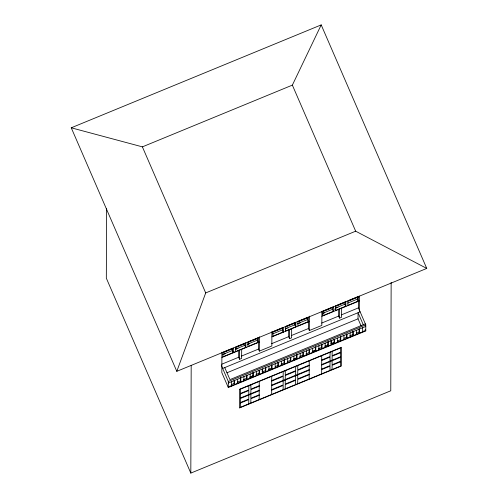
<?xml version="1.0" encoding="UTF-8"?>
<svg xmlns="http://www.w3.org/2000/svg" width="498" height="498" viewBox="0 0 498 498"><rect width="100%" height="100%" fill="white"/><g stroke="black" fill="none" stroke-linecap="round" stroke-linejoin="round"><path stroke-width="0.75" d="M231.421 386.249L231.433 381.761M106.572 208.475L106.329 278.177L190.815 473.1L390.774 390.781L391.154 282.36M190.815 473.1L191.188 365.457M221.903 352.179L221.828 372.622L228.296 387.531L365.762 330.94L365.787 324.883L358.417 307.876L358.442 301.06M228.296 387.531L228.314 381.474L221.268 365.208M235.436 351.644L235.448 347.61L245.863 343.321L245.85 347.361L222.923 356.798L222.942 352.758L233.363 348.463L233.35 352.503L232.473 350.474L232.479 348.457M234.558 380.472L234.546 384.537L234.104 383.522L234.116 380.136M237.683 379.183L237.671 383.255L237.229 382.24L240.353 380.951L240.366 377.565M241.679 349.328L241.648 358.411L239.569 359.27L238.685 357.24L238.71 350.424M239.569 359.27L239.6 350.181M240.808 377.901L240.795 381.966L240.353 380.951M243.914 380.677L243.933 376.613M245.85 347.361L244.941 345.263L244.948 343.247M247.058 375.33L247.039 379.395L246.603 378.38L246.616 374.988M248.763 403.878L248.776 399.589L240.447 403.019M248.788 395.045L248.776 399.085L240.447 402.515M248.795 394.541L248.807 390.5L240.478 393.93M248.826 385.707L248.807 389.996L240.478 393.426M250.183 374.042L250.164 378.107L249.728 377.092L252.847 375.803L252.86 372.417M250.843 403.019L250.861 398.73L259.19 395.3M250.874 394.186L250.861 398.226L259.19 394.796M250.874 393.681L250.892 389.641L259.221 386.211M250.905 384.848L250.892 389.137L259.221 385.707M253.301 372.753L253.289 376.818L252.847 375.803M256.414 375.536L256.426 371.471M258.338 342.219L258.35 338.179L247.942 342.462L247.929 346.502L258.338 342.219L257.429 340.122L257.435 338.105M271.889 331.6L271.84 345.986L259.346 351.127L258.462 349.098L258.493 341.528M259.551 370.182L259.539 374.247L259.097 373.232L259.109 370.524M259.178 399.589L259.24 381.418M259.346 351.127L259.396 336.741M262.695 368.887L262.683 372.952L262.247 371.938L262.253 369.23M265.82 367.599L265.808 371.67L265.366 370.655L265.378 367.263M268.932 370.381L268.945 366.316M272.07 365.028L272.057 369.093L271.615 368.078L271.628 364.692M271.671 394.447L271.734 376.27M275.182 367.81L275.195 363.745M278.32 362.457L278.307 366.522L277.865 365.507L277.878 362.121M281.432 365.239L281.445 361.168M283.331 331.929L283.343 327.889L272.929 332.178L272.916 336.218L283.331 331.929L282.447 329.9L282.459 327.877M283.125 389.729L283.144 385.44L271.69 390.152M283.157 380.895L283.144 384.935L271.69 389.648M283.163 380.391L283.175 376.351L271.721 381.07M283.194 371.558L283.175 375.847L271.721 380.565M284.57 359.886L284.557 363.951L284.115 362.936L284.128 359.544M285.211 388.87L285.223 384.581L295.638 380.291L295.625 384.587M285.242 380.036L285.23 384.076L295.644 379.787L295.656 375.747M285.242 379.532L285.261 375.492L295.675 371.209L295.656 375.243M285.273 370.699L285.261 374.988L295.675 370.699L295.688 366.41M287.676 362.662L287.695 358.597M291.66 328.748L291.629 337.837L289.543 338.696L288.666 336.667L288.691 329.091M289.543 338.696L289.581 329.608M290.82 357.309L290.801 361.38L290.365 360.365L290.371 357.651M293.945 356.026L293.926 360.091L293.49 359.077L296.609 357.788L296.621 354.402M295.824 326.781L295.843 322.748L285.429 327.03L285.41 331.07L295.824 326.781L294.947 324.752L294.953 322.735M297.063 354.738L297.051 358.803L296.609 357.788M297.711 383.728L297.723 379.439L309.177 374.72M297.742 374.894L297.723 378.928L309.183 374.216M297.742 374.39L297.754 370.35L309.208 365.632M297.773 365.551L297.754 369.846L309.214 365.127M300.176 357.52L300.188 353.456M303.313 352.167L303.301 356.232L302.859 355.217L302.871 351.831M306.438 350.878L306.426 354.95L305.984 353.929L309.09 352.652L309.102 349.266M308.324 321.64L308.337 317.6L297.922 321.889L297.91 325.929L308.324 321.64L307.447 319.61L307.453 317.587M333.336 306.805L321.882 311.524L321.833 325.406L309.333 330.548L308.455 328.518L308.48 321.702M309.165 379.009L309.227 360.838M309.333 330.548L309.383 316.162M309.544 349.602L309.526 353.667L309.09 352.652M312.651 352.385L312.669 348.314M315.794 347.031L315.776 351.096L315.34 350.082L315.346 346.695M318.913 345.743L318.901 349.808L318.459 348.793L321.584 347.511L321.596 344.118M321.664 373.867L321.727 355.69M322.038 344.454L322.025 348.525L321.584 347.511M321.876 312.028L333.336 307.31L333.318 311.35L322.903 315.639L322.922 311.599M325.15 347.237L325.163 343.172M328.288 341.883L328.275 345.954L327.833 344.933L327.846 341.547M329.993 370.437L330.006 366.142L321.677 369.572M330.025 361.604L330.012 365.638L321.677 369.068M330.025 361.094L330.043 357.06L321.708 360.49M330.056 352.26L330.043 356.556L321.708 359.986M331.413 340.601L331.4 344.666L330.958 343.651L330.971 340.259M332.079 369.578L332.091 365.289L340.42 361.859M332.11 360.745L332.091 364.785L340.427 361.355M332.11 360.241L332.122 356.201L340.458 352.771M332.141 351.407L332.122 355.697L340.458 352.267M333.318 311.35L332.44 309.32L332.446 307.297M334.538 339.312L334.525 343.377L334.083 342.363L334.096 338.976M335.384 310.497L335.397 306.463L345.83 302.168L345.817 306.202L335.384 310.497L334.799 309.146M337.65 342.095L337.663 338.024M341.64 308.175L341.609 317.263L339.524 318.116L338.646 316.087L338.671 309.27M339.524 318.116L339.561 309.034M340.788 336.741L340.775 340.806L340.333 339.792L340.339 337.078M343.894 339.518L343.913 335.453M345.817 306.202L344.94 304.172L344.946 302.155M347.038 334.164L347.019 338.235L346.583 337.221L346.596 333.828M350.144 336.947L350.156 332.882M353.281 331.593L353.269 335.664L352.827 334.644L352.839 331.257M356.394 334.376L356.406 330.311M359.369 296.59L347.915 301.309L347.903 305.349L358.317 301.06L357.464 299.093L357.471 297.069M361.1 325.885L358.037 318.82L358.056 312.713L363.266 324.721M358.317 301.06L358.33 297.02M359.531 329.022L359.519 333.087L359.077 332.073L359.089 328.686M359.319 311.48L359.369 296.086L347.915 300.804M362.656 327.734L362.644 331.805L231.421 385.825M176.802 371.327L205.705 292.93L142.391 146.866L71.251 127.799L176.802 371.327L426.749 268.428L321.198 24.9L71.251 127.799M142.391 146.866L292.363 85.127L321.198 24.9M205.705 292.93L355.672 231.19L426.749 268.428M222.942 352.254L233.369 347.959M235.448 347.106L245.863 342.817M247.948 341.958L258.35 337.675M272.929 331.674L283.343 327.385M285.429 326.526L295.843 322.237M297.929 321.384L308.343 317.095M335.403 305.953L345.83 301.657M235.218 349.266L244.941 345.263M247.718 344.124L257.429 340.122M222.743 354.476L232.473 350.474M272.73 333.897L282.447 329.9M285.23 328.755L294.947 324.752M297.723 323.607L307.447 319.61M322.716 313.317L332.44 309.32M335.198 308.181L344.94 304.172M347.741 303.095L357.464 299.093M223.434 354.445L225.519 353.586M235.94 349.297L238.025 348.438M247.743 344.435L249.822 343.583M285.223 329.01L287.309 328.151M297.748 323.856L300.611 322.673M322.716 313.572L324.802 312.713M335.198 308.436L337.98 307.291M221.884 357.477L259.377 342.045M271.871 336.897L309.364 321.465M321.864 316.317L359.357 300.885M341.41 314.873L358.417 307.876M221.678 364.243L238.685 357.24M241.474 356.089L258.462 349.098M271.671 343.664L288.666 336.667M291.454 335.515L308.455 328.518M321.658 323.084L338.646 316.087M222.668 368.452L360.141 311.854M226.883 372.809L358.037 318.82M365.345 323.868L229.958 379.601L224.754 367.592M228.314 381.474L365.787 324.883M228.308 383.043L365.781 326.451M231.607 384.549L234.104 383.522M243.478 379.663L246.603 378.38M255.972 374.521L259.097 373.232M262.247 371.938L265.366 370.655M268.49 369.367L271.615 368.078M275.369 366.534L277.865 365.507M280.99 364.219L284.115 362.936M287.863 361.392L290.365 360.365M299.734 356.506L302.859 355.217M312.215 351.37L315.34 350.082M324.708 346.222L327.833 344.933M330.958 343.651L334.083 342.363M337.208 341.08L340.333 339.792M344.081 338.248L346.583 337.221M349.708 335.932L352.827 334.644M356.58 333.106L359.077 332.073M251.44 376.855L253.588 375.971M293.72 359.45L295.874 358.56M313.074 351.482L315.222 350.598M332.421 343.514L334.575 342.63M228.296 386.89L231.421 385.601M362.644 331.581L365.769 330.299M240.459 397.97L259.209 390.251M271.703 385.103L309.196 369.672M321.696 364.524L340.439 356.811M240.459 398.475L259.203 390.756M271.703 385.614L309.196 370.176M321.696 365.034L340.439 357.315M292.363 85.127L355.672 231.19M357.408 299.217L358.311 301.309M365.152 329.52L365.762 330.94M344.909 304.365L345.817 306.457M322.318 314.282L322.903 315.639M294.947 325.007L295.532 326.358M282.74 330.828L283.331 332.178M257.454 340.439L258.338 342.468M244.966 345.581L245.844 347.61M232.466 350.729L233.35 352.758M239.451 389.312L239.389 407.987L341.447 365.974L341.516 347.293L239.451 389.312M240.49 389.137L240.428 407.308L340.408 366.148L340.47 347.978L240.49 389.137"/></g></svg>
